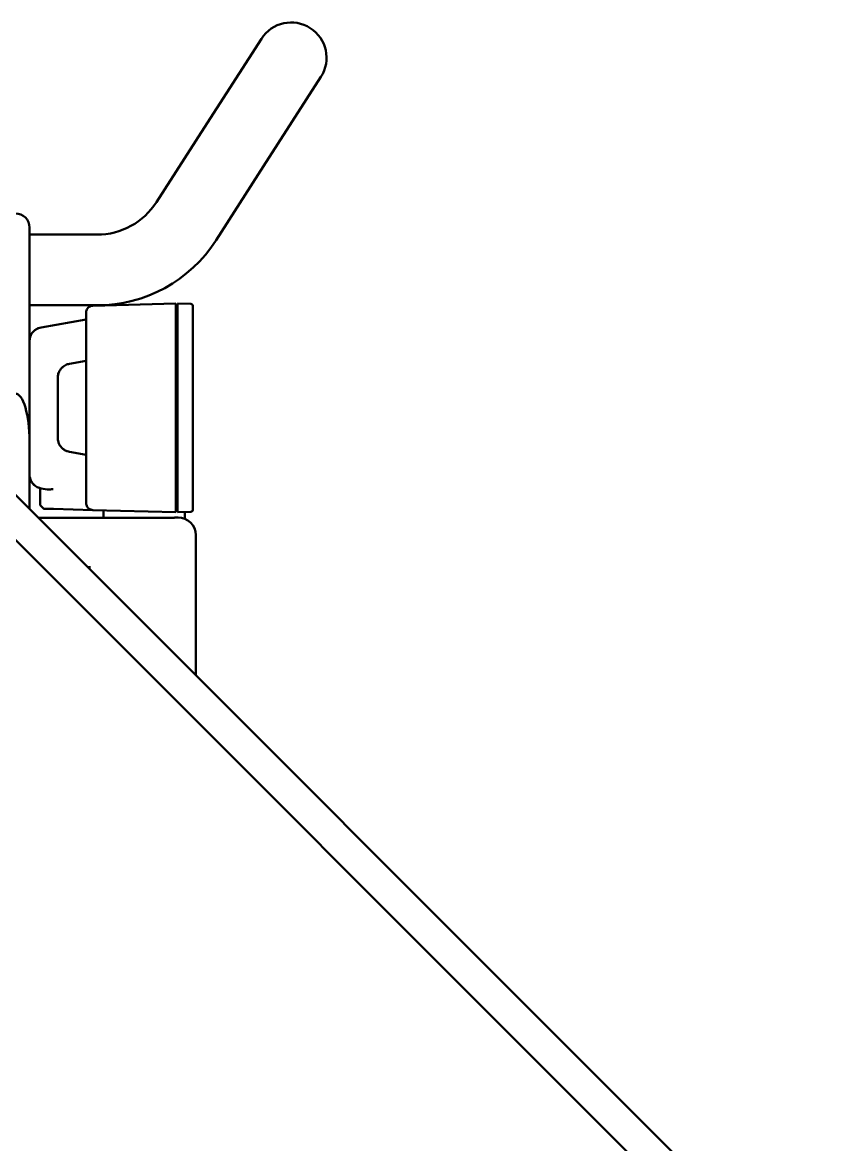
# Model space of a CAD drawing. Header units: millimetres. Extents: x 36 to 3196, y 27 to 5967.
# Drawn here: x 2025.5 to 2141.2, y 2350.6 to 2509.2 of the extents above; entities that cross this region are included whole.
import ezdxf

# ---------------------------------------------------------------- set-up
doc = ezdxf.new("R2010")
doc.units = ezdxf.units.MM
doc.layers.add('외형선(ISO)', color=7, linetype='Continuous', lineweight=50)

msp = doc.modelspace()

# ---------------------------------------------------------------- linework, layer by layer
at = {"layer": '외형선(ISO)'}
for p, q in [((2059.2842, 2506.945), (2051.1806, 2494.3224)), ((2059.5957, 2488.9199), (2067.6993, 2501.5426)), ((2044.4519, 2483.8414), (2051.1806, 2494.3224)), ((2052.867, 2478.439), (2059.5957, 2488.9199)), ((2026.4917, 2480.2438), (2026.4917, 2474.6385)), ((2026.4917, 2479.2438), (2036.0368, 2479.2438)), ((2026.4917, 2450.0624), (2026.4917, 2474.6385)), ((2026.4917, 2469.2438), (2036.0368, 2469.2438)), ((2035.4656, 2469.1868), (2047.1917, 2469.4938)), ((2047.1917, 2469.4938), (2047.1917, 2464.4954)), ((2047.3926, 2464.4954), (2047.3926, 2469.4938)), ((2047.3926, 2469.4938), (2049.3005, 2469.4439)), ((2049.5926, 2464.4456), (2049.5926, 2469.1439)), ((2034.4917, 2467.2438), (2028.1445, 2466.1246)), ((2047.1917, 2467.2886), (2047.3926, 2467.2938)), ((2034.4917, 2445.2991), (2034.4917, 2464.1885)), ((2047.1917, 2444.9922), (2047.1917, 2464.4954)), ((2047.3926, 2464.4954), (2047.3926, 2444.9922)), ((2049.5926, 2464.4456), (2049.5926, 2445.042)), ((2034.4917, 2461.3865), (2032.1444, 2460.9726)), ((2030.4917, 2450.4847), (2030.4917, 2459.0029)), ((2015.2863, 2451.6445), (2157.3402, 2309.5906)), ((2026.4917, 2450.0624), (2026.4917, 2440.4391)), ((2032.1444, 2448.5151), (2034.4917, 2448.1012)), ((2047.1917, 2444.9922), (2047.1917, 2439.9938)), ((2047.3926, 2439.9938), (2047.3926, 2444.9922)), ((2049.5926, 2440.3437), (2049.5926, 2445.042)), ((2027.9917, 2441.066), (2027.9917, 2443.3961)), ((2028.1445, 2443.363), (2028.9868, 2443.2145)), ((2047.1917, 2442.1991), (2047.3926, 2442.1938)), ((2028.4229, 2440.542), (2028.0485, 2440.9264)), ((2029.8677, 2440.4475), (2029.8675, 2440.4475)), ((2029.8677, 2440.4475), (2035.4656, 2440.3009)), ((2034.647, 2440.7654), (2034.647, 2440.7654)), ((2034.8546, 2440.5298), (2034.8547, 2440.5298)), ((2049.5926, 2440.6754), (2049.5926, 2440.3437)), ((2181.5029, 2279.0646), (2021.6036, 2438.9639)), ((2027.7585, 2439.1723), (2046.9917, 2439.1723)), ((2047.1917, 2439.9938), (2035.4656, 2440.3009)), ((2036.9617, 2440.2617), (2036.9617, 2439.1723)), ((2046.9917, 2439.2438), (2046.9917, 2439.1008)), ((2047.4917, 2439.2438), (2046.9917, 2439.2438)), ((2047.1917, 2440.2938), (2047.3926, 2440.2938)), ((2047.3926, 2439.9938), (2049.3005, 2440.0438)), ((2048.4617, 2439.048), (2048.4617, 2440.0218)), ((2049.5926, 2440.3437), (2049.5926, 2440.3437)), ((2049.9917, 2416.9391), (2049.9917, 2436.7438)), ((2034.9917, 2431.9391), (2034.9917, 2432.3768))]:
    msp.add_line(p, q, dxfattribs=at)
for centre, radius, start, end in [((2063.4917, 2504.2438), 5, 327.3, 147.3), ((2036.0368, 2489.2438), 10, 270, 327.3), ((2024.4917, 2480.2438), 2, 0, 90), ((2036.0368, 2489.2438), 20, 270, 327.3), ((2049.2926, 2469.144), 0.3, 359.998498, 88.500235), ((2028.1917, 2441.066), 0.2, 179.99994, 224.24844), ((2028.5662, 2440.6816), 0.2, 224.250493, 268.504014), ((2047.4917, 2436.7438), 2.5, 0, 90), ((2049.2926, 2440.3437), 0.3, 271.503275, 0.001479)]:
    msp.add_arc(centre, radius, start, end, dxfattribs=at)
for centre, major_axis, ratio, start_param, end_param in [((2035.4917, 2464.1885), (-1, 0), 0.00011287, 6.28318182, 6.28319378), ((2049.2926, 2464.4456), (0.3, 0), 0.00012381, 6.28314402, 6.2831816), ((2024.4917, 2450.0624), (0, 6.6814), 0.29934007, 4.71238898, 6.28318531), ((2029.9768, 2440.4445), (-1.4158, 0.0371), 0.00005529, 5.64794456, 6.28297625), ((2029.9768, 2440.4445), (-1.4158, 0.0371), 0.00005528, 4.78962708, 5.64795762), ((2029.9767, 2440.4444), (-1.4158, 0.0373), 0.00007293, 4.78962899, 5.19036491)]:
    msp.add_ellipse(centre, major_axis=major_axis, ratio=ratio, start_param=start_param, end_param=end_param, dxfattribs=at)
for points, knots in [([(2034.4917, 2464.1885), (2034.4917, 2464.6207), (2034.4917, 2465.0585), (2034.4917, 2465.87), (2034.4917, 2466.2549), (2034.4917, 2466.9332), (2034.4917, 2467.2349), (2034.4917, 2467.7182), (2034.4917, 2467.9058), (2034.4917, 2468.0846), (2034.4917, 2468.128), (2034.4917, 2468.1682), (2034.4917, 2468.1775), (2034.4917, 2468.1845), (2034.4917, 2468.1858), (2034.4917, 2468.1869), (2034.4917, 2468.1871), (2034.4917, 2468.1876), (2034.4917, 2468.1876), (2034.4917, 2468.1886), (2034.4917, 2468.1889), (2034.4918, 2468.1897), (2034.4918, 2468.19), (2034.4918, 2468.1909), (2034.4918, 2468.1915), (2034.4918, 2468.1933), (2034.4918, 2468.1946), (2034.492, 2468.2172), (2034.4929, 2468.2391), (2034.496, 2468.2818), (2034.4983, 2468.3031), (2034.51, 2468.3879), (2034.5251, 2468.451), (2034.5808, 2468.6133), (2034.6329, 2468.7105), (2034.7629, 2468.8799), (2034.8421, 2468.9547), (2035.0178, 2469.074), (2035.1165, 2469.1201), (2035.2987, 2469.1718), (2035.3823, 2469.1846), (2035.4656, 2469.1867)], [0, 0, 0, 0, 0.12965511, 0.12965511, 0.256967971, 0.256967971, 0.384365005, 0.384365005, 0.511759379, 0.511759379, 0.574840938, 0.574840938, 0.606726377, 0.606726377, 0.618675176, 0.618675176, 0.623155518, 0.623155518, 0.624836457, 0.624836457, 0.625238129, 0.625238129, 0.625440236, 0.625440236, 0.625643951, 0.625643951, 0.626051684, 0.626051684, 0.632517991, 0.632517991, 0.638918241, 0.638918241, 0.658198949, 0.658198949, 0.690421009, 0.690421009, 0.722271797, 0.722271797, 0.754135875, 0.754135875, 0.779114815, 0.779114815, 0.779114815, 0.779114815]), ([(2026.9261, 2465.3994), (2027.0607, 2465.5688), (2027.2251, 2465.7178), (2027.515, 2465.9051), (2027.6307, 2465.9648), (2027.7506, 2466.0126)], [0, 0, 0, 0, 0.064949128, 0.064949128, 0.103729557, 0.103729557, 0.103729557, 0.103729557]), ([(2027.1812, 2465.6658), (2027.2008, 2465.6828), (2027.2206, 2465.6993), (2027.3143, 2465.7745), (2027.392, 2465.8283), (2027.5542, 2465.9243), (2027.6387, 2465.9665), (2027.7257, 2466.0026)], [5.569849902, 5.569849902, 5.569849902, 5.569849902, 5.608637837, 5.608637837, 5.749957378, 5.749957378, 5.89127692, 5.89127692, 5.89127692, 5.89127692]), ([(2026.5137, 2464.4502), (2026.5152, 2464.4607), (2026.5169, 2464.4712), (2026.5186, 2464.4816), (2026.5311, 2464.5571), (2026.5479, 2464.6319), (2026.569, 2464.7055), (2026.5749, 2464.7262), (2026.5812, 2464.7469), (2026.5878, 2464.7675), (2026.6165, 2464.8565), (2026.6514, 2464.9435), (2026.6922, 2465.0277), (2026.7232, 2465.0917), (2026.7577, 2465.154), (2026.7954, 2465.2144), (2026.81, 2465.2378), (2026.8252, 2465.261), (2026.8408, 2465.2838), (2026.8678, 2465.3234), (2026.8963, 2465.3619), (2026.9261, 2465.3994)], [0.106300836, 0.106300836, 0.106300836, 0.106300836, 0.117684533, 0.117684533, 0.117684533, 0.2, 0.2, 0.2, 0.22320869, 0.22320869, 0.22320869, 0.323662426, 0.323662426, 0.323662426, 0.4, 0.4, 0.4, 0.42969772, 0.42969772, 0.42969772, 0.481105568, 0.481105568, 0.481105568, 0.481105568]), ([(2030.5468, 2459.469), (2030.5524, 2459.4922), (2030.5583, 2459.5152), (2030.5647, 2459.5381), (2030.5931, 2459.6405), (2030.6296, 2459.7397), (2030.6716, 2459.8319), (2030.6802, 2459.8507), (2030.6889, 2459.8691), (2030.6979, 2459.8873)], [0.168345885, 0.168345885, 0.168345885, 0.168345885, 0.194151158, 0.194151158, 0.194151158, 0.309534323, 0.309534323, 0.309534323, 0.332993367, 0.332993367, 0.332993367, 0.332993367]), ([(2030.929, 2460.251), (2030.9791, 2460.3138), (2031.0361, 2460.3772), (2031.0981, 2460.4374), (2031.1516, 2460.4894), (2031.2087, 2460.539), (2031.2674, 2460.5844), (2031.2798, 2460.594), (2031.2923, 2460.6034), (2031.3048, 2460.6127)], [0.501231652, 0.501231652, 0.501231652, 0.501231652, 0.590043581, 0.590043581, 0.590043581, 0.666666667, 0.666666667, 0.666666667, 0.682842815, 0.682842815, 0.682842815, 0.682842815]), ([(2031.3048, 2460.6127), (2031.4797, 2460.7416), (2031.6781, 2460.8428), (2031.9696, 2460.9356), (2032.0566, 2460.9571), (2032.1444, 2460.9726)], [0, 0, 0, 0, 0.0656057317, 0.0656057317, 0.0926289468, 0.0926289468, 0.0926289468, 0.0926289468]), ([(2030.8972, 2449.2775), (2030.8431, 2449.349), (2030.794, 2449.4237), (2030.7504, 2449.5009), (2030.7372, 2449.5243), (2030.7244, 2449.548), (2030.7122, 2449.5719), (2030.7028, 2449.5902), (2030.6937, 2449.6087), (2030.6848, 2449.6272)], [0.536593458, 0.536593458, 0.536593458, 0.536593458, 0.636360755, 0.636360755, 0.636360755, 0.666666667, 0.666666667, 0.666666667, 0.689936944, 0.689936944, 0.689936944, 0.689936944]), ([(2032.1444, 2448.5151), (2031.9299, 2448.5529), (2031.7188, 2448.6272), (2031.4414, 2448.7799), (2031.3584, 2448.8339), (2031.28, 2448.8935)], [0, 0, 0, 0, 0.065996896, 0.065996896, 0.0957391727, 0.0957391727, 0.0957391727, 0.0957391727]), ([(2031.7861, 2448.6133), (2031.6975, 2448.6467), (2031.6113, 2448.6864), (2031.4511, 2448.7744), (2031.3762, 2448.8224), (2031.3048, 2448.875)], [0.0373804554, 0.0373804554, 0.0373804554, 0.0373804554, 0.0658635884, 0.0658635884, 0.0926278354, 0.0926278354, 0.0926278354, 0.0926278354]), ([(2035.4656, 2440.3009), (2035.3575, 2440.3037), (2035.2485, 2440.3246), (2035.0474, 2440.3984), (2034.9525, 2440.4517), (2034.7863, 2440.5839), (2034.7129, 2440.6644), (2034.5967, 2440.8422), (2034.5523, 2440.9417), (2034.5116, 2441.0952), (2034.5022, 2441.1473), (2034.4942, 2441.226), (2034.4925, 2441.2526), (2034.4919, 2441.2841), (2034.4918, 2441.2893), (2034.4918, 2441.2947), (2034.4918, 2441.2953), (2034.4918, 2441.2965), (2034.4918, 2441.297), (2034.4918, 2441.2978), (2034.4918, 2441.2981), (2034.4917, 2441.2993), (2034.4917, 2441.2994), (2034.4917, 2441.3), (2034.4917, 2441.3001), (2034.4917, 2441.3006), (2034.4917, 2441.3008), (2034.4917, 2441.3022), (2034.4917, 2441.304), (2034.4917, 2441.3147), (2034.4917, 2441.3305), (2034.4917, 2441.4245), (2034.4917, 2441.5669), (2034.4917, 2441.9698), (2034.4917, 2442.233), (2034.4917, 2442.8477), (2034.4917, 2443.2068), (2034.4917, 2443.9747), (2034.4917, 2444.3931), (2034.4917, 2444.9752), (2034.4917, 2445.1373), (2034.4917, 2445.2991)], [0, 0, 0, 0, 0.032429675, 0.032429675, 0.064272968, 0.064272968, 0.096137312, 0.096137312, 0.128000907, 0.128000907, 0.143778392, 0.143778392, 0.151751092, 0.151751092, 0.153247967, 0.153247967, 0.15344914, 0.15344914, 0.153652707, 0.153652707, 0.15385532, 0.15385532, 0.15467096, 0.15467096, 0.15627187, 0.15627187, 0.161071967, 0.161071967, 0.175474188, 0.175474188, 0.218737843, 0.218737843, 0.348421908, 0.348421908, 0.475745145, 0.475745145, 0.603142585, 0.603142585, 0.730536687, 0.730536687, 0.779076175, 0.779076175, 0.779076175, 0.779076175]), ([(2026.9867, 2444.0155), (2026.9489, 2444.0587), (2026.913, 2444.1035), (2026.879, 2444.1498), (2026.8493, 2444.1903), (2026.8211, 2444.2319), (2026.7946, 2444.2745), (2026.7558, 2444.3368), (2026.7204, 2444.4011), (2026.6887, 2444.4672), (2026.6399, 2444.5689), (2026.5997, 2444.6747), (2026.5687, 2444.7831), (2026.5614, 2444.8089), (2026.5545, 2444.8348), (2026.5482, 2444.8608), (2026.5322, 2444.9267), (2026.5196, 2444.9934), (2026.5104, 2445.0605)], [0.484460591, 0.484460591, 0.484460591, 0.484460591, 0.546073147, 0.546073147, 0.546073147, 0.6, 0.6, 0.6, 0.67872357, 0.67872357, 0.67872357, 0.8, 0.8, 0.8, 0.828838803, 0.828838803, 0.828838803, 0.901855771, 0.901855771, 0.901855771, 0.901855771]), ([(2026.8385, 2444.201), (2026.8122, 2444.2395), (2026.6936, 2444.4275), (2026.5761, 2444.7084), (2026.5241, 2444.9593), (2026.5126, 2445.0383)], [0.546864062, 0.546864062, 0.546864062, 0.546864062, 0.6, 0.8, 0.890645886, 0.890645886, 0.890645886, 0.890645886]), ([(2027.7153, 2443.4833), (2027.5163, 2443.5671), (2027.3286, 2443.6851), (2027.0428, 2443.938), (2026.9316, 2444.0641), (2026.8385, 2444.201)], [0, 0, 0, 0, 0.064915519, 0.064915519, 0.114634337, 0.114634337, 0.114634337, 0.114634337]), ([(2027.888, 2443.4259), (2027.6814, 2443.4914), (2027.4829, 2443.5921), (2027.1909, 2443.8065), (2027.0825, 2443.906), (2026.9867, 2444.0155)], [0, 0, 0, 0, 0.065166949, 0.065166949, 0.108850097, 0.108850097, 0.108850097, 0.108850097]), ([(2028.9868, 2443.2145), (2029.0978, 2443.195), (2029.2384, 2443.1967), (2029.5053, 2443.2173), (2029.6837, 2443.2432), (2029.8348, 2443.2653)], [0.1850949606, 0.1850949606, 0.1850949606, 0.1850949606, 0.2237836479, 0.2237836479, 0.2697336442, 0.2697336442, 0.2697336442, 0.2697336442]), ([(2049.5926, 2440.6756), (2049.5926, 2440.622), (2049.5926, 2440.5744), (2049.5926, 2440.4675), (2049.5926, 2440.4181), (2049.5926, 2440.3713), (2049.5926, 2440.3602), (2049.5926, 2440.3497), (2049.5926, 2440.3473), (2049.5926, 2440.345), (2049.5926, 2440.3444), (2049.5926, 2440.3439), (2049.5926, 2440.3439), (2049.5926, 2440.3438)], [0.557919811, 0.557919811, 0.557919811, 0.557919811, 0.601320767, 0.601320767, 0.671869575, 0.671869575, 0.705540923, 0.705540923, 0.721370964, 0.721370964, 0.728789546, 0.728789546, 0.732069274, 0.732069274, 0.732069274, 0.732069274]), ([(2188.7822, 2180.6169), (2185.6231, 2186.0825), (2179.0405, 2196.8205), (2168.3837, 2212.3553), (2158.8512, 2224.8239), (2150.8399, 2234.518), (2145.6744, 2240.4589), (2141.444, 2245.1447), (2137.1625, 2249.7701), (2131.7203, 2255.4355), (2125.045, 2262.0511), (2118.2305, 2268.4899), (2111.2822, 2274.7588), (2104.2086, 2280.8687), (2097.0233, 2286.8368), (2087.2986, 2294.6111), (2077.3462, 2302.0965), (2067.1476, 2309.2693), (2059.3766, 2314.4939), (2051.5014, 2319.5864), (2043.5404, 2324.5699), (2036.8531, 2328.6555), (2031.4642, 2331.874), (2026.0335, 2335.0406), (2019.1743, 2338.8701), (2010.8474, 2343.2924), (2002.4765, 2347.6213), (1994.0693, 2351.8751), (1985.6143, 2356.0295), (1974.5982, 2361.2447), (1966.3242, 2364.9167), (1960.8697, 2367.2062)], [0, 0, 0, 0, 0.018830071, 0.037660141, 0.056490212, 0.065905248, 0.075320283, 0.080027801, 0.084735318, 0.094150354, 0.103565389, 0.112980424, 0.12239546, 0.131810495, 0.14122553, 0.150640566, 0.169470636, 0.178885672, 0.188300707, 0.197715743, 0.207130778, 0.216545813, 0.221253331, 0.225960849, 0.235375884, 0.244790919, 0.254205955, 0.26362099, 0.273036025, 0.282451061, 0.300164989, 0.300164989, 0.300164989, 0.300164989])]:
    msp.add_open_spline(points, degree=3, knots=knots, dxfattribs=at)
for points in [[(2027.7506, 2466.0126), (2027.8776, 2466.0632), (2028.0098, 2466.1009), (2028.1445, 2466.1246)], [(2026.4917, 2464.155), (2026.4917, 2464.2537), (2026.4991, 2464.3526), (2026.5137, 2464.4502)], [(2030.4917, 2459.0029), (2030.4917, 2459.1594), (2030.5104, 2459.317), (2030.5468, 2459.469)], [(2030.544, 2459.4572), (2030.5763, 2459.5959), (2030.6239, 2459.7319), (2030.6849, 2459.8604)], [(2030.6979, 2459.8873), (2030.7615, 2460.0162), (2030.8394, 2460.1389), (2030.929, 2460.251)], [(2030.544, 2450.0304), (2030.5111, 2450.1718), (2030.4918, 2450.3253), (2030.4917, 2450.4847)], [(2030.6849, 2449.6273), (2030.6239, 2449.7558), (2030.5763, 2449.8917), (2030.544, 2450.0304)], [(2030.8972, 2449.2775), (2030.8209, 2449.3783), (2030.7538, 2449.4869), (2030.6979, 2449.6003)], [(2031.1073, 2449.0413), (2031.0313, 2449.1142), (2030.9608, 2449.1934), (2030.8972, 2449.2775)], [(2031.28, 2448.8935), (2031.2197, 2448.9395), (2031.162, 2448.9889), (2031.1073, 2449.0413)], [(2026.5104, 2445.0605), (2026.498, 2445.1506), (2026.4918, 2445.2417), (2026.4917, 2445.3326)], [(2026.5126, 2445.0383), (2026.4997, 2445.1274), (2026.4928, 2445.2175), (2026.4919, 2445.3075)], [(2026.5145, 2445.0318), (2026.5111, 2445.0545), (2026.508, 2445.0773), (2026.5053, 2445.1001)], [(2027.9917, 2443.3899), (2027.8974, 2443.4143), (2027.8049, 2443.4456), (2027.7153, 2443.4833)], [(2028.1445, 2443.363), (2028.0577, 2443.3783), (2027.972, 2443.3994), (2027.888, 2443.4259)]]:
    msp.add_open_spline(points, degree=3, dxfattribs=at)

doc.saveas('drawing.dxf')
